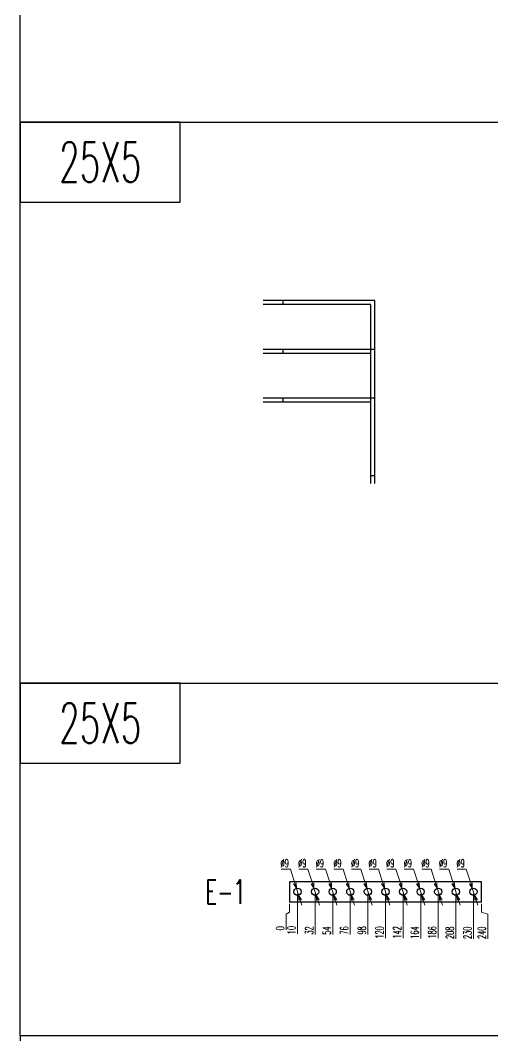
# Model space of a CAD drawing. Header units: millimetres. Extents: x -33730 to 17150, y -76829 to -27437.
# Drawn here: x -7204 to -6613, y -30463 to -29194 of the extents above; entities that cross this region are included whole.
import ezdxf
from ezdxf.enums import TextEntityAlignment as Align

# ---------------------------------------------------------------- set-up
doc = ezdxf.new("R2010")
doc.units = ezdxf.units.MM
doc.header["$LTSCALE"] = 3
doc.layers.add('@.TEXT', color=7, linetype='Continuous')
doc.layers.add('@.VISIBLE', color=7, linetype='Continuous')
doc.styles.add('Ann_w01', font='romans.shx', dxfattribs={"width": 0.6, "bigfont": 'chineset.shx'})
doc.styles.add('Arial', font='arial.ttf')
doc.dimstyles.new('Dim 01_SC05', dxfattribs={"dimscale": 5, "dimtxt": 2, "dimasz": 1.3, "dimexe": 0.5, "dimexo": 0.5, "dimgap": 0.5, "dimtad": 1, "dimtoh": 1, "dimdec": 1, "dimzin": 12, "dimdsep": 46, "dimtxsty": 'Ann_w01', "dimblk": 'OPEN30', "dimcen": 1.5, "dimclrd": 6, "dimclre": 6, "dimclrt": 3, "dimadec": 1, "dimazin": 3, "dimtm": 1e-09, "dimtfac": 1, "dimtdec": 1, "dimtmove": 0, "dimatfit": 3, "dimldrblk": 'OPEN30', "dimfxl": 1, "dimtolj": 1, "dimlwd": 20, "dimlwe": 20, "dimarcsym": 0})

# ---------------------------------------------------------------- blocks, each defined once
blk = doc.blocks.new('KHUNG BAN VE (Made by Tung)')
at = {"layer": '@.VISIBLE', "color": 8}
blk.add_lwpolyline([(0, 0), (297, 0), (297, 210), (0, 210)], close=True, dxfattribs=at)
at = {"layer": '@.TEXT', "color": 1, "style": 'Arial'}
for tag, height, p in [('DESIGNER_NAME', 2, (38, 15.5)), ('PROJECT_CODE', 2, (258.5, 15.5)), ('SCALE', 2, (289, 15.5)), ('APPROVED_NAME', 2, (38, 10.5)), ('CUSTOMER_NAME', 2, (258.5, 10.5)), ('PAGE', 2, (289, 10.5)), ('DRAWING_NAME', 4, (173, 8)), ('TOTAL', 2, (289, 5.5))]:
    blk.add_attdef(tag, text='', height=height, dxfattribs=at).set_placement(p, align=Align.MIDDLE_CENTER)
blk = doc.blocks.new('*D2093')
at = {"layer": '@.VISIBLE', "color": 6, "lineweight": 20, "transparency": 16777216}
for p, q in [((-6867.4, -30297.8), (-6867.4, -30308.3)), ((-6867.4, -30308.3), (-6871.6, -30310.9)), ((-6871.6, -30310.9), (-6871.6, -30330.4))]:
    blk.add_line(p, q, dxfattribs=at)
at = {"layer": 'Defpoints', "color": 0, "transparency": 16777216}
for p in [(-6867.4, -30282.8), (-6867.4, -30295.3), (-6871.6, -30323.9)]:
    blk.add_point(p, dxfattribs=at)
at = {"layer": '@.VISIBLE', "color": 3, "transparency": 16777216, "insert": (-6879.1, -30328.4), "char_height": 10, "attachment_point": 5, "rotation": 90, "style": 'Ann_w01'}
blk.add_mtext('\\A1;0', dxfattribs=at)
blk = doc.blocks.new('_Open30')
at = {"color": 0, "linetype": 'ByBlock', "lineweight": -2}
for p, q in [((-1, 0.27), (0, 0)), ((0, 0), (-1, -0.27)), ((0, 0), (-1, 0))]:
    blk.add_line(p, q, dxfattribs=at)
blk = doc.blocks.new('*D2110')
at = {"layer": '@.VISIBLE', "color": 6, "lineweight": 20, "transparency": 16777216}
blk.add_line((-6857.4, -30285.3), (-6857.4, -30335.2), dxfattribs=at)
at = {"layer": 'Defpoints', "color": 0, "transparency": 16777216}
for p in [(-6867.4, -30282.8), (-6857.4, -30282.8), (-6857.4, -30323.9)]:
    blk.add_point(p, dxfattribs=at)
at = {"layer": '@.VISIBLE', "color": 3, "transparency": 16777216, "insert": (-6864.9, -30330.8), "char_height": 10, "attachment_point": 5, "rotation": 90, "style": 'Ann_w01'}
blk.add_mtext('\\A1;10', dxfattribs=at)
blk = doc.blocks.new('*D2111')
at = {"layer": '@.VISIBLE', "color": 6, "lineweight": 20, "transparency": 16777216}
blk.add_line((-6835.4, -30285.3), (-6835.4, -30336.1), dxfattribs=at)
at = {"layer": 'Defpoints', "color": 0, "transparency": 16777216}
for p in [(-6867.4, -30282.8), (-6835.4, -30282.8), (-6835.4, -30323.9)]:
    blk.add_point(p, dxfattribs=at)
at = {"layer": '@.VISIBLE', "color": 3, "transparency": 16777216, "insert": (-6842.9, -30331.2), "char_height": 10, "attachment_point": 5, "rotation": 90, "style": 'Ann_w01'}
blk.add_mtext('\\A1;32', dxfattribs=at)
blk = doc.blocks.new('*D2112')
at = {"layer": '@.VISIBLE', "color": 6, "lineweight": 20, "transparency": 16777216}
blk.add_line((-6813.4, -30285.3), (-6813.4, -30336.4), dxfattribs=at)
at = {"layer": 'Defpoints', "color": 0, "transparency": 16777216}
for p in [(-6867.4, -30282.8), (-6813.4, -30282.8), (-6813.4, -30323.9)]:
    blk.add_point(p, dxfattribs=at)
at = {"layer": '@.VISIBLE', "color": 3, "transparency": 16777216, "insert": (-6820.9, -30331.4), "char_height": 10, "attachment_point": 5, "rotation": 90, "style": 'Ann_w01'}
blk.add_mtext('\\A1;54', dxfattribs=at)
blk = doc.blocks.new('*D2102')
at = {"layer": '@.VISIBLE', "color": 6, "lineweight": 20, "transparency": 16777216}
blk.add_line((-6791.4, -30285.3), (-6791.4, -30336.1), dxfattribs=at)
at = {"layer": 'Defpoints', "color": 0, "transparency": 16777216}
for p in [(-6867.4, -30282.8), (-6791.4, -30282.8), (-6791.4, -30323.9)]:
    blk.add_point(p, dxfattribs=at)
at = {"layer": '@.VISIBLE', "color": 3, "transparency": 16777216, "insert": (-6798.9, -30331.2), "char_height": 10, "attachment_point": 5, "rotation": 90, "style": 'Ann_w01'}
blk.add_mtext('\\A1;76', dxfattribs=at)
blk = doc.blocks.new('*D2103')
at = {"layer": '@.VISIBLE', "color": 6, "lineweight": 20, "transparency": 16777216}
blk.add_line((-6769.4, -30285.3), (-6769.4, -30336.1), dxfattribs=at)
at = {"layer": 'Defpoints', "color": 0, "transparency": 16777216}
for p in [(-6867.4, -30282.8), (-6769.4, -30282.8), (-6769.4, -30323.9)]:
    blk.add_point(p, dxfattribs=at)
at = {"layer": '@.VISIBLE', "color": 3, "transparency": 16777216, "insert": (-6776.9, -30331.2), "char_height": 10, "attachment_point": 5, "rotation": 90, "style": 'Ann_w01'}
blk.add_mtext('\\A1;98', dxfattribs=at)
blk = doc.blocks.new('*D2104')
at = {"layer": '@.VISIBLE', "color": 6, "lineweight": 20, "transparency": 16777216}
blk.add_line((-6747.4, -30285.3), (-6747.4, -30340.9), dxfattribs=at)
at = {"layer": 'Defpoints', "color": 0, "transparency": 16777216}
for p in [(-6867.4, -30282.8), (-6747.4, -30282.8), (-6747.4, -30323.9)]:
    blk.add_point(p, dxfattribs=at)
at = {"layer": '@.VISIBLE', "color": 3, "transparency": 16777216, "insert": (-6754.9, -30333.6), "char_height": 10, "attachment_point": 5, "rotation": 90, "style": 'Ann_w01'}
blk.add_mtext('\\A1;120', dxfattribs=at)
blk = doc.blocks.new('*D2105')
at = {"layer": '@.VISIBLE', "color": 6, "lineweight": 20, "transparency": 16777216}
blk.add_line((-6725.4, -30285.3), (-6725.4, -30340.9), dxfattribs=at)
at = {"layer": 'Defpoints', "color": 0, "transparency": 16777216}
for p in [(-6867.4, -30282.8), (-6725.4, -30282.8), (-6725.4, -30323.9)]:
    blk.add_point(p, dxfattribs=at)
at = {"layer": '@.VISIBLE', "color": 3, "transparency": 16777216, "insert": (-6732.9, -30333.6), "char_height": 10, "attachment_point": 5, "rotation": 90, "style": 'Ann_w01'}
blk.add_mtext('\\A1;142', dxfattribs=at)
blk = doc.blocks.new('*D2106')
at = {"layer": '@.VISIBLE', "color": 6, "lineweight": 20, "transparency": 16777216}
blk.add_line((-6703.4, -30285.3), (-6703.4, -30341.2), dxfattribs=at)
at = {"layer": 'Defpoints', "color": 0, "transparency": 16777216}
for p in [(-6867.4, -30282.8), (-6703.4, -30282.8), (-6703.4, -30323.9)]:
    blk.add_point(p, dxfattribs=at)
at = {"layer": '@.VISIBLE', "color": 3, "transparency": 16777216, "insert": (-6710.9, -30333.8), "char_height": 10, "attachment_point": 5, "rotation": 90, "style": 'Ann_w01'}
blk.add_mtext('\\A1;164', dxfattribs=at)
blk = doc.blocks.new('*D2107')
at = {"layer": '@.VISIBLE', "color": 6, "lineweight": 20, "transparency": 16777216}
blk.add_line((-6681.4, -30285.3), (-6681.4, -30340.9), dxfattribs=at)
at = {"layer": 'Defpoints', "color": 0, "transparency": 16777216}
for p in [(-6867.4, -30282.8), (-6681.4, -30282.8), (-6681.4, -30323.9)]:
    blk.add_point(p, dxfattribs=at)
at = {"layer": '@.VISIBLE', "color": 3, "transparency": 16777216, "insert": (-6688.9, -30333.6), "char_height": 10, "attachment_point": 5, "rotation": 90, "style": 'Ann_w01'}
blk.add_mtext('\\A1;186', dxfattribs=at)
blk = doc.blocks.new('*D2108')
at = {"layer": '@.VISIBLE', "color": 6, "lineweight": 20, "transparency": 16777216}
blk.add_line((-6659.4, -30285.3), (-6659.4, -30341.8), dxfattribs=at)
at = {"layer": 'Defpoints', "color": 0, "transparency": 16777216}
for p in [(-6867.4, -30282.8), (-6659.4, -30282.8), (-6659.4, -30323.9)]:
    blk.add_point(p, dxfattribs=at)
at = {"layer": '@.VISIBLE', "color": 3, "transparency": 16777216, "insert": (-6666.9, -30334.1), "char_height": 10, "attachment_point": 5, "rotation": 90, "style": 'Ann_w01'}
blk.add_mtext('\\A1;208', dxfattribs=at)
blk = doc.blocks.new('*D2109')
at = {"layer": '@.VISIBLE', "color": 6, "lineweight": 20, "transparency": 16777216}
blk.add_line((-6637.4, -30285.3), (-6637.4, -30341.8), dxfattribs=at)
at = {"layer": 'Defpoints', "color": 0, "transparency": 16777216}
for p in [(-6867.4, -30282.8), (-6637.4, -30282.8), (-6637.4, -30323.9)]:
    blk.add_point(p, dxfattribs=at)
at = {"layer": '@.VISIBLE', "color": 3, "transparency": 16777216, "insert": (-6644.9, -30334.1), "char_height": 10, "attachment_point": 5, "rotation": 90, "style": 'Ann_w01'}
blk.add_mtext('\\A1;230', dxfattribs=at)
blk = doc.blocks.new('*D2094')
at = {"layer": '@.VISIBLE', "color": 6, "lineweight": 20, "transparency": 16777216}
for p, q in [((-6627.4, -30297.8), (-6627.4, -30308.3)), ((-6627.4, -30308.3), (-6619.6, -30310.9)), ((-6619.6, -30310.9), (-6619.6, -30341.8))]:
    blk.add_line(p, q, dxfattribs=at)
at = {"layer": 'Defpoints', "color": 0, "transparency": 16777216}
for p in [(-6867.4, -30282.8), (-6627.4, -30295.3), (-6619.6, -30323.9)]:
    blk.add_point(p, dxfattribs=at)
at = {"layer": '@.VISIBLE', "color": 3, "transparency": 16777216, "insert": (-6627.1, -30334.1), "char_height": 10, "attachment_point": 5, "rotation": 90, "style": 'Ann_w01'}
blk.add_mtext('\\A1;240', dxfattribs=at)
blk = doc.blocks.new('*D2113')
at = {"layer": '@.VISIBLE', "color": 6, "lineweight": 20, "transparency": 16777216}
for p, q in [((-6657.9, -30254.7), (-6646.3, -30254.7)), ((-6646.3, -30254.7), (-6640.7, -30272.3)), ((-6636, -30287.1), (-6638.8, -30278.5)), ((-6634.1, -30293.3), (-6632.1, -30299.5))]:
    blk.add_line(p, q, dxfattribs=at)
at = {"layer": 'Defpoints', "color": 0, "transparency": 16777216}
for p in [(-6638.8, -30278.5), (-6636, -30287.1)]:
    blk.add_point(p, dxfattribs=at)
at = {"layer": '@.VISIBLE', "color": 6, "lineweight": 20, "transparency": 16777216, "xscale": 6.5, "yscale": 6.5, "zscale": 6.5}
for p, rotation in [((-6638.8, -30278.5), 287.5284901813113), ((-6636, -30287.1), 107.5284901813113)]:
    blk.add_blockref('_Open30', p, dxfattribs=dict(at, rotation=rotation))
at = {"layer": '@.VISIBLE', "color": 3, "transparency": 16777216, "insert": (-6653.4, -30247.2), "char_height": 10, "attachment_point": 5, "style": 'Ann_w01'}
blk.add_mtext('\\A1;∅9', dxfattribs=at)
blk = doc.blocks.new('*D2114')
at = {"layer": '@.VISIBLE', "color": 6, "lineweight": 20, "transparency": 16777216}
for p, q in [((-6679.9, -30254.7), (-6668.3, -30254.7)), ((-6668.3, -30254.7), (-6662.7, -30272.3)), ((-6658, -30287.1), (-6660.8, -30278.5)), ((-6656.1, -30293.3), (-6654.1, -30299.5))]:
    blk.add_line(p, q, dxfattribs=at)
at = {"layer": 'Defpoints', "color": 0, "transparency": 16777216}
for p in [(-6660.8, -30278.5), (-6658, -30287.1)]:
    blk.add_point(p, dxfattribs=at)
at = {"layer": '@.VISIBLE', "color": 6, "lineweight": 20, "transparency": 16777216, "xscale": 6.5, "yscale": 6.5, "zscale": 6.5}
for p, rotation in [((-6660.8, -30278.5), 287.5284901813054), ((-6658, -30287.1), 107.5284901813054)]:
    blk.add_blockref('_Open30', p, dxfattribs=dict(at, rotation=rotation))
at = {"layer": '@.VISIBLE', "color": 3, "transparency": 16777216, "insert": (-6675.4, -30247.2), "char_height": 10, "attachment_point": 5, "style": 'Ann_w01'}
blk.add_mtext('\\A1;∅9', dxfattribs=at)
blk = doc.blocks.new('*D2115')
at = {"layer": '@.VISIBLE', "color": 6, "lineweight": 20, "transparency": 16777216}
for p, q in [((-6701.9, -30254.7), (-6690.3, -30254.7)), ((-6690.3, -30254.7), (-6684.7, -30272.3)), ((-6680, -30287.1), (-6682.8, -30278.5)), ((-6678.1, -30293.3), (-6676.1, -30299.5))]:
    blk.add_line(p, q, dxfattribs=at)
at = {"layer": 'Defpoints', "color": 0, "transparency": 16777216}
for p in [(-6682.8, -30278.5), (-6680, -30287.1)]:
    blk.add_point(p, dxfattribs=at)
at = {"layer": '@.VISIBLE', "color": 6, "lineweight": 20, "transparency": 16777216, "xscale": 6.5, "yscale": 6.5, "zscale": 6.5}
for p, rotation in [((-6682.8, -30278.5), 287.5284901812901), ((-6680, -30287.1), 107.5284901812901)]:
    blk.add_blockref('_Open30', p, dxfattribs=dict(at, rotation=rotation))
at = {"layer": '@.VISIBLE', "color": 3, "transparency": 16777216, "insert": (-6697.4, -30247.2), "char_height": 10, "attachment_point": 5, "style": 'Ann_w01'}
blk.add_mtext('\\A1;∅9', dxfattribs=at)
blk = doc.blocks.new('*D2116')
at = {"layer": '@.VISIBLE', "color": 6, "lineweight": 20, "transparency": 16777216}
for p, q in [((-6723.9, -30254.7), (-6712.3, -30254.7)), ((-6712.3, -30254.7), (-6706.7, -30272.3)), ((-6702, -30287.1), (-6704.8, -30278.5)), ((-6700.1, -30293.3), (-6698.1, -30299.5))]:
    blk.add_line(p, q, dxfattribs=at)
at = {"layer": 'Defpoints', "color": 0, "transparency": 16777216}
for p in [(-6704.8, -30278.5), (-6702, -30287.1)]:
    blk.add_point(p, dxfattribs=at)
at = {"layer": '@.VISIBLE', "color": 6, "lineweight": 20, "transparency": 16777216, "xscale": 6.5, "yscale": 6.5, "zscale": 6.5}
for p, rotation in [((-6704.8, -30278.5), 287.5284901812522), ((-6702, -30287.1), 107.5284901812523)]:
    blk.add_blockref('_Open30', p, dxfattribs=dict(at, rotation=rotation))
at = {"layer": '@.VISIBLE', "color": 3, "transparency": 16777216, "insert": (-6719.4, -30247.2), "char_height": 10, "attachment_point": 5, "style": 'Ann_w01'}
blk.add_mtext('\\A1;∅9', dxfattribs=at)
blk = doc.blocks.new('*D2095')
at = {"layer": '@.VISIBLE', "color": 6, "lineweight": 20, "transparency": 16777216}
for p, q in [((-6745.9, -30254.7), (-6734.3, -30254.7)), ((-6734.3, -30254.7), (-6728.7, -30272.3)), ((-6724, -30287.1), (-6726.8, -30278.5)), ((-6722.1, -30293.3), (-6720.1, -30299.5))]:
    blk.add_line(p, q, dxfattribs=at)
at = {"layer": 'Defpoints', "color": 0, "transparency": 16777216}
for p in [(-6726.8, -30278.5), (-6724, -30287.1)]:
    blk.add_point(p, dxfattribs=at)
at = {"layer": '@.VISIBLE', "color": 6, "lineweight": 20, "transparency": 16777216, "xscale": 6.5, "yscale": 6.5, "zscale": 6.5}
for p, rotation in [((-6726.8, -30278.5), 287.5284901812633), ((-6724, -30287.1), 107.5284901812633)]:
    blk.add_blockref('_Open30', p, dxfattribs=dict(at, rotation=rotation))
at = {"layer": '@.VISIBLE', "color": 3, "transparency": 16777216, "insert": (-6741.4, -30247.2), "char_height": 10, "attachment_point": 5, "style": 'Ann_w01'}
blk.add_mtext('\\A1;∅9', dxfattribs=at)
blk = doc.blocks.new('*D2096')
at = {"layer": '@.VISIBLE', "color": 6, "lineweight": 20, "transparency": 16777216}
for p, q in [((-6767.9, -30254.7), (-6756.3, -30254.7)), ((-6756.3, -30254.7), (-6750.7, -30272.3)), ((-6746, -30287.1), (-6748.8, -30278.5)), ((-6744.1, -30293.3), (-6742.1, -30299.5))]:
    blk.add_line(p, q, dxfattribs=at)
at = {"layer": 'Defpoints', "color": 0, "transparency": 16777216}
for p in [(-6748.8, -30278.5), (-6746, -30287.1)]:
    blk.add_point(p, dxfattribs=at)
at = {"layer": '@.VISIBLE', "color": 6, "lineweight": 20, "transparency": 16777216, "xscale": 6.5, "yscale": 6.5, "zscale": 6.5}
for p, rotation in [((-6748.8, -30278.5), 287.5284901813214), ((-6746, -30287.1), 107.5284901813214)]:
    blk.add_blockref('_Open30', p, dxfattribs=dict(at, rotation=rotation))
at = {"layer": '@.VISIBLE', "color": 3, "transparency": 16777216, "insert": (-6763.4, -30247.2), "char_height": 10, "attachment_point": 5, "style": 'Ann_w01'}
blk.add_mtext('\\A1;∅9', dxfattribs=at)
blk = doc.blocks.new('*D2097')
at = {"layer": '@.VISIBLE', "color": 6, "lineweight": 20, "transparency": 16777216}
for p, q in [((-6789.9, -30254.7), (-6778.3, -30254.7)), ((-6778.3, -30254.7), (-6772.7, -30272.3)), ((-6768, -30287.1), (-6770.8, -30278.5)), ((-6766.1, -30293.3), (-6764.1, -30299.5))]:
    blk.add_line(p, q, dxfattribs=at)
at = {"layer": 'Defpoints', "color": 0, "transparency": 16777216}
for p in [(-6770.8, -30278.5), (-6768, -30287.1)]:
    blk.add_point(p, dxfattribs=at)
at = {"layer": '@.VISIBLE', "color": 6, "lineweight": 20, "transparency": 16777216, "xscale": 6.5, "yscale": 6.5, "zscale": 6.5}
for p, rotation in [((-6770.8, -30278.5), 287.5284901813051), ((-6768, -30287.1), 107.5284901813051)]:
    blk.add_blockref('_Open30', p, dxfattribs=dict(at, rotation=rotation))
at = {"layer": '@.VISIBLE', "color": 3, "transparency": 16777216, "insert": (-6785.4, -30247.2), "char_height": 10, "attachment_point": 5, "style": 'Ann_w01'}
blk.add_mtext('\\A1;∅9', dxfattribs=at)
blk = doc.blocks.new('*D2098')
at = {"layer": '@.VISIBLE', "color": 6, "lineweight": 20, "transparency": 16777216}
for p, q in [((-6811.9, -30254.7), (-6800.3, -30254.7)), ((-6800.3, -30254.7), (-6794.7, -30272.3)), ((-6790, -30287.1), (-6792.8, -30278.5)), ((-6788.1, -30293.3), (-6786.1, -30299.5))]:
    blk.add_line(p, q, dxfattribs=at)
at = {"layer": 'Defpoints', "color": 0, "transparency": 16777216}
for p in [(-6792.8, -30278.5), (-6790, -30287.1)]:
    blk.add_point(p, dxfattribs=at)
at = {"layer": '@.VISIBLE', "color": 6, "lineweight": 20, "transparency": 16777216, "xscale": 6.5, "yscale": 6.5, "zscale": 6.5}
for p, rotation in [((-6792.8, -30278.5), 287.5284901813604), ((-6790, -30287.1), 107.5284901813604)]:
    blk.add_blockref('_Open30', p, dxfattribs=dict(at, rotation=rotation))
at = {"layer": '@.VISIBLE', "color": 3, "transparency": 16777216, "insert": (-6807.4, -30247.2), "char_height": 10, "attachment_point": 5, "style": 'Ann_w01'}
blk.add_mtext('\\A1;∅9', dxfattribs=at)
blk = doc.blocks.new('*D2099')
at = {"layer": '@.VISIBLE', "color": 6, "lineweight": 20, "transparency": 16777216}
for p, q in [((-6833.9, -30254.7), (-6822.3, -30254.7)), ((-6822.3, -30254.7), (-6816.7, -30272.3)), ((-6812, -30287.1), (-6814.8, -30278.5)), ((-6810.1, -30293.3), (-6808.1, -30299.5))]:
    blk.add_line(p, q, dxfattribs=at)
at = {"layer": 'Defpoints', "color": 0, "transparency": 16777216}
for p in [(-6814.8, -30278.5), (-6812, -30287.1)]:
    blk.add_point(p, dxfattribs=at)
at = {"layer": '@.VISIBLE', "color": 6, "lineweight": 20, "transparency": 16777216, "xscale": 6.5, "yscale": 6.5, "zscale": 6.5}
for p, rotation in [((-6814.8, -30278.5), 287.5284901812371), ((-6812, -30287.1), 107.5284901812371)]:
    blk.add_blockref('_Open30', p, dxfattribs=dict(at, rotation=rotation))
at = {"layer": '@.VISIBLE', "color": 3, "transparency": 16777216, "insert": (-6829.4, -30247.2), "char_height": 10, "attachment_point": 5, "style": 'Ann_w01'}
blk.add_mtext('\\A1;∅9', dxfattribs=at)
blk = doc.blocks.new('*D2100')
at = {"layer": '@.VISIBLE', "color": 6, "lineweight": 20, "transparency": 16777216}
for p, q in [((-6855.9, -30254.7), (-6844.3, -30254.7)), ((-6844.3, -30254.7), (-6838.7, -30272.3)), ((-6834, -30287.1), (-6836.8, -30278.5)), ((-6832.1, -30293.3), (-6830.1, -30299.5))]:
    blk.add_line(p, q, dxfattribs=at)
at = {"layer": 'Defpoints', "color": 0, "transparency": 16777216}
for p in [(-6836.8, -30278.5), (-6834, -30287.1)]:
    blk.add_point(p, dxfattribs=at)
at = {"layer": '@.VISIBLE', "color": 6, "lineweight": 20, "transparency": 16777216, "xscale": 6.5, "yscale": 6.5, "zscale": 6.5}
for p, rotation in [((-6836.8, -30278.5), 287.5284901812944), ((-6834, -30287.1), 107.5284901812944)]:
    blk.add_blockref('_Open30', p, dxfattribs=dict(at, rotation=rotation))
at = {"layer": '@.VISIBLE', "color": 3, "transparency": 16777216, "insert": (-6851.4, -30247.2), "char_height": 10, "attachment_point": 5, "style": 'Ann_w01'}
blk.add_mtext('\\A1;∅9', dxfattribs=at)
blk = doc.blocks.new('*D2101')
at = {"layer": '@.VISIBLE', "color": 6, "lineweight": 20, "transparency": 16777216}
for p, q in [((-6877.9, -30254.7), (-6866.3, -30254.7)), ((-6866.3, -30254.7), (-6860.7, -30272.3)), ((-6856, -30287.1), (-6858.8, -30278.5)), ((-6854.1, -30293.3), (-6852.1, -30299.5))]:
    blk.add_line(p, q, dxfattribs=at)
at = {"layer": 'Defpoints', "color": 0, "transparency": 16777216}
for p in [(-6858.8, -30278.5), (-6856, -30287.1)]:
    blk.add_point(p, dxfattribs=at)
at = {"layer": '@.VISIBLE', "color": 6, "lineweight": 20, "transparency": 16777216, "xscale": 6.5, "yscale": 6.5, "zscale": 6.5}
for p, rotation in [((-6858.8, -30278.5), 287.5284901812996), ((-6856, -30287.1), 107.5284901812996)]:
    blk.add_blockref('_Open30', p, dxfattribs=dict(at, rotation=rotation))
at = {"layer": '@.VISIBLE', "color": 3, "transparency": 16777216, "insert": (-6873.4, -30247.2), "char_height": 10, "attachment_point": 5, "style": 'Ann_w01'}
blk.add_mtext('\\A1;∅9', dxfattribs=at)

msp = doc.modelspace()

# ---------------------------------------------------------------- linework, layer by layer
for points in [[(-7204.05, -29421.32), (-7004.05, -29421.32), (-7004.05, -29321.32), (-7204.05, -29321.32)], [(-7204.05, -30122.19), (-7004.05, -30122.19), (-7004.05, -30022.19), (-7204.05, -30022.19)]]:
    msp.add_lwpolyline(points, close=True)
at = {"layer": '@.VISIBLE'}
for p, q in [((-7204.05, -29321.32), (-3994.66, -29321.32)), ((-6875.34, -29549.39), (-6875.34, -29544.39)), ((-6875.34, -29610.39), (-6875.34, -29605.39)), ((-6875.34, -29671.39), (-6875.34, -29666.39)), ((-6765.78, -29762.89), (-6760.84, -29762.89)), ((-7204.05, -30022.19), (-3994.66, -30022.19))]:
    msp.add_line(p, q, dxfattribs=at)
at = {"layer": '@.VISIBLE', "color": 2}
for p, q in [((-6875.34, -29549.39), (-6875.34, -29544.39)), ((-6765.78, -29762.89), (-6760.84, -29762.89))]:
    msp.add_line(p, q, dxfattribs=at)
at = {"layer": '@.VISIBLE'}
for points in [[(-7204.05, -27656.43), (-3994.66, -27656.43), (-3994.66, -30462.63), (-7204.05, -30462.63)], [(-6867.4, -30295.3), (-6627.4, -30295.3), (-6627.4, -30270.3), (-6867.4, -30270.3)]]:
    msp.add_lwpolyline(points, close=True, dxfattribs=at)
at = {"layer": '@.VISIBLE', "color": 2}
for points in [[(-6760.84, -29605.39), (-6760.84, -29544.39), (-6900.34, -29544.39)], [(-6760.84, -29772.89), (-6760.84, -29544.39), (-6900.34, -29544.39)], [(-6765.84, -29605.39), (-6765.84, -29549.39), (-6900.34, -29549.39)], [(-6765.84, -29772.89), (-6765.84, -29549.39), (-6900.34, -29549.39)]]:
    msp.add_lwpolyline(points, dxfattribs=at)
at = {"layer": '@.VISIBLE', "color": 4}
for points in [[(-6760.84, -29666.39), (-6760.84, -29605.39), (-6900.34, -29605.39)], [(-6765.84, -29666.39), (-6765.84, -29610.39), (-6900.34, -29610.39)]]:
    msp.add_lwpolyline(points, dxfattribs=at)
at = {"layer": '@.VISIBLE', "color": 1}
for points in [[(-6760.84, -29772.89), (-6760.84, -29666.39), (-6900.34, -29666.39)], [(-6765.84, -29772.89), (-6765.84, -29671.39), (-6900.34, -29671.39)]]:
    msp.add_lwpolyline(points, dxfattribs=at)
at = {"layer": '@.VISIBLE'}
for centre in [(-6857.4, -30282.8), (-6835.4, -30282.8), (-6813.4, -30282.8), (-6791.4, -30282.8), (-6769.4, -30282.8), (-6747.4, -30282.8), (-6725.4, -30282.8), (-6703.4, -30282.8), (-6681.4, -30282.8), (-6659.4, -30282.8), (-6637.4, -30282.8)]:
    msp.add_circle(centre, 4.5, dxfattribs=at)

# ---------------------------------------------------------------- block references
at = {"layer": '@.VISIBLE', "xscale": 22, "yscale": 22, "zscale": 22}
msp.add_blockref('KHUNG BAN VE (Made by Tung)', (-7204.05, -35082.63), dxfattribs=at)

# ---------------------------------------------------------------- texts
at = {"color": 1, "style": 'Ann_w01', "width": 0.6}
for p in [(-7104.05, -29371.32), (-7104.05, -30072.19)]:
    msp.add_text('25X5', height=50, dxfattribs=at).set_placement(p, align=Align.MIDDLE_CENTER)
at = {"style": 'Ann_w01', "width": 0.6}
msp.add_text('E-1', height=30, dxfattribs=at).set_placement((-6947.4, -30282.8), align=Align.MIDDLE_CENTER)

# ---------------------------------------------------------------- dimensions: what is measured, and where the dimension line sits
at = {"layer": '@.VISIBLE'}
for p1, p2, picture, middle in [((-6856.05, -30287.09), (-6858.76, -30278.51), '*D2101', (-6873.36, -30254.67)), ((-6834.05, -30287.09), (-6836.76, -30278.51), '*D2100', (-6851.36, -30254.67)), ((-6812.05, -30287.09), (-6814.76, -30278.51), '*D2099', (-6829.36, -30254.67)), ((-6790.05, -30287.09), (-6792.76, -30278.51), '*D2098', (-6807.36, -30254.67)), ((-6768.05, -30287.09), (-6770.76, -30278.51), '*D2097', (-6785.36, -30254.67)), ((-6746.05, -30287.09), (-6748.76, -30278.51), '*D2096', (-6763.36, -30254.67)), ((-6724.05, -30287.09), (-6726.76, -30278.51), '*D2095', (-6741.36, -30254.67)), ((-6702.05, -30287.09), (-6704.76, -30278.51), '*D2116', (-6719.36, -30254.67)), ((-6680.05, -30287.09), (-6682.76, -30278.51), '*D2115', (-6697.36, -30254.67)), ((-6658.05, -30287.09), (-6660.76, -30278.51), '*D2114', (-6675.36, -30254.67)), ((-6636.05, -30287.09), (-6638.76, -30278.51), '*D2113', (-6653.36, -30254.67))]:
    dim = msp.add_diameter_dim_2p(p1=p1, p2=p2, dimstyle='Dim 01_SC05', dxfattribs=at)
    dim.commit()
    dim.dimension.update_dxf_attribs({"geometry": picture, "text_midpoint": middle, "dimtype": 163})
for feature_location, offset, origin, picture, middle in [((-6867.40316262, -30295.29614164), (-4.20606859, -28.55872821), (-6867.40316262, -30282.79614164), '*D2093', (-6879.10923121, -30328.35486985)), ((-6857.4, -30282.8), (0, -41.06), (-6867.4, -30282.8), '*D2110', (-6864.9, -30330.78)), ((-6835.4, -30282.8), (0, -41.06), (-6867.4, -30282.8), '*D2111', (-6842.9, -30331.21)), ((-6813.4, -30282.8), (0, -41.06), (-6867.4, -30282.8), '*D2112', (-6820.9, -30331.35)), ((-6791.4, -30282.8), (0, -41.06), (-6867.4, -30282.8), '*D2102', (-6798.9, -30331.21)), ((-6769.4, -30282.8), (0, -41.06), (-6867.4, -30282.8), '*D2103', (-6776.9, -30331.21)), ((-6747.4, -30282.8), (0, -41.06), (-6867.4, -30282.8), '*D2104', (-6754.9, -30333.64)), ((-6725.4, -30282.8), (0, -41.06), (-6867.4, -30282.8), '*D2105', (-6732.9, -30333.64)), ((-6703.4, -30282.8), (0, -41.06), (-6867.4, -30282.8), '*D2106', (-6710.9, -30333.78)), ((-6681.4, -30282.8), (0, -41.06), (-6867.4, -30282.8), '*D2107', (-6688.9, -30333.64)), ((-6659.4, -30282.8), (0, -41.06), (-6867.4, -30282.8), '*D2108', (-6666.9, -30334.07)), ((-6637.4, -30282.8), (0, -41.06), (-6867.4, -30282.8), '*D2109', (-6644.9, -30334.07)), ((-6627.4, -30295.3), (7.82, -28.56), (-6867.4, -30282.8), '*D2094', (-6627.08, -30334.07))]:
    dim = msp.add_ordinate_dim(feature_location=feature_location, offset=offset, dtype=1, origin=origin, dimstyle='Dim 01_SC05', dxfattribs=at)
    dim.commit()
    dim.dimension.update_dxf_attribs({"geometry": picture, "text_midpoint": middle})

doc.saveas('drawing.dxf')
